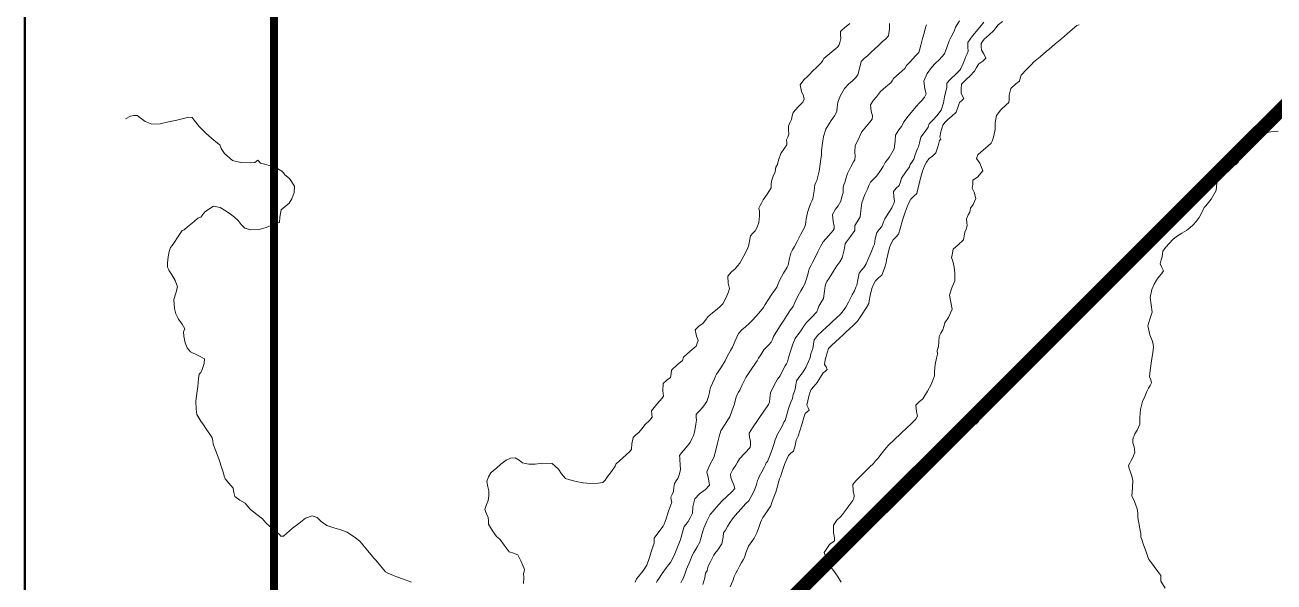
# Model space of a CAD drawing. Header units: metres. Extents: x 354768 to 355417, y 9249536 to 9250102.
# Drawn here: x 354798.5 to 354829.86, y 9249860.15 to 9249874.16 of the extents above; entities that cross this region are included whole.
import ezdxf

# ---------------------------------------------------------------- set-up
doc = ezdxf.new("R2010")
doc.units = ezdxf.units.M
doc.header["$LTSCALE"] = 0.25
doc.linetypes.add('DASHED', pattern=[1.524, 1.27, -0.254])
for name, color, linetype, lineweight in [('ARQ-BASE', 8, 'CONTINUOUS', 13), ('LIMITE-INTERV', 1, 'DASHED', 70), ('MARCO', 7, 'CONTINUOUS', 50)]:
    doc.layers.add(name, color=color, linetype=linetype, lineweight=lineweight)
doc.layers.add('CURVAS', color=33, linetype='CONTINUOUS', lineweight=13, true_color=0xb08860)

# ---------------------------------------------------------------- blocks, each defined once
blk = doc.blocks.new('ARQUITECTURA_BASE')
at = {"layer": 'ARQ-BASE'}
for points in [[(354828.94, 9249870.753), (354828.862, 9249870.675)], [(354828.975, 9249870.717), (354828.898, 9249870.64)], [(354822.417, 9249864.23), (354822.339, 9249864.152)], [(354822.452, 9249864.194), (354822.375, 9249864.117)]]:
    blk.add_lwpolyline(points, dxfattribs=at)
blk = doc.blocks.new('CURVAS_DE_NIVEL')
at = {"layer": 'CURVAS'}
for points in [[(354820.207, 9249874.19), (354820.206, 9249874.055), (354820.187, 9249873.884), (354820.115, 9249873.804), (354820.026, 9249873.731), (354819.94, 9249873.649), (354819.844, 9249873.558), (354819.75, 9249873.468), (354819.664, 9249873.385), (354819.574, 9249873.313), (354819.497, 9249873.233), (354819.454, 9249873.065), (354819.416, 9249872.904), (354819.352, 9249872.826), (354819.279, 9249872.754), (354819.186, 9249872.673), (354819.077, 9249872.559), (354818.981, 9249872.384), (354818.915, 9249872.218), (354818.893, 9249872.083), (354818.882, 9249871.985), (354818.858, 9249871.927), (354818.831, 9249871.871), (354818.743, 9249871.753), (354818.614, 9249871.54), (354818.554, 9249871.352), (354818.526, 9249871.187), (354818.505, 9249870.996), (354818.498, 9249870.89), (354818.49, 9249870.835), (354818.487, 9249870.779), (354818.469, 9249870.659), (354818.441, 9249870.484), (354818.409, 9249870.345), (354818.384, 9249870.249), (354818.359, 9249870.194), (354818.336, 9249870.139), (354818.328, 9249870.066), (354818.32, 9249869.984), (354818.304, 9249869.884), (354818.284, 9249869.788), (354818.255, 9249869.725), (354818.224, 9249869.662), (354818.189, 9249869.57), (354818.148, 9249869.445), (354818.116, 9249869.27), (354818.096, 9249869.141), (354818.072, 9249869.068), (354818.036, 9249868.991), (354817.984, 9249868.893), (354817.886, 9249868.711), (354817.821, 9249868.589), (354817.775, 9249868.503), (354817.734, 9249868.416), (354817.692, 9249868.253), (354817.662, 9249868.121), (354817.636, 9249868.069), (354817.548, 9249867.913), (354817.447, 9249867.73), (354817.414, 9249867.646), (354817.379, 9249867.562), (354817.321, 9249867.481), (354817.253, 9249867.392), (354817.161, 9249867.246), (354817.089, 9249867.131), (354817.046, 9249867.055), (354816.927, 9249866.911), (354816.772, 9249866.731), (354816.685, 9249866.648), (354816.595, 9249866.568), (354816.5, 9249866.489), (354816.413, 9249866.399), (354816.332, 9249866.219), (354816.268, 9249866.057), (354816.219, 9249865.975), (354816.17, 9249865.894), (354816.128, 9249865.806), (354816.086, 9249865.717), (354815.987, 9249865.561), (354815.904, 9249865.434), (354815.867, 9249865.381), (354815.843, 9249865.325), (354815.815, 9249865.257), (354815.762, 9249865.148), (354815.711, 9249865.04), (354815.698, 9249864.977), (354815.687, 9249864.915), (354815.666, 9249864.819), (354815.625, 9249864.692), (354815.518, 9249864.551), (354815.427, 9249864.447), (354815.39, 9249864.404), (354815.358, 9249864.36), (354815.358, 9249864.295), (354815.362, 9249864.221), (354815.346, 9249864.119), (354815.326, 9249864.008), (354815.308, 9249863.923), (354815.285, 9249863.84), (354815.248, 9249863.754), (354815.201, 9249863.664), (354815.091, 9249863.524), (354814.995, 9249863.409), (354814.938, 9249863.331), (354814.94, 9249863.276), (354814.945, 9249863.216), (354814.956, 9249863.114), (354814.96, 9249862.975), (354814.928, 9249862.848), (354814.892, 9249862.755), (354814.85, 9249862.694), (354814.809, 9249862.633), (354814.797, 9249862.532), (354814.786, 9249862.428), (354814.75, 9249862.352), (354814.719, 9249862.286), (354814.728, 9249862.223), (354814.739, 9249862.161), (354814.708, 9249862.068), (354814.66, 9249861.936), (354814.598, 9249861.745), (354814.553, 9249861.606), (354814.528, 9249861.556), (354814.416, 9249861.413), (354814.3, 9249861.257), (354814.3, 9249861.192), (354814.303, 9249861.126), (354814.269, 9249861.035), (354814.221, 9249860.909), (354814.183, 9249860.769), (354814.111, 9249860.579), (354814.014, 9249860.43), (354813.907, 9249860.295), (354813.853, 9249860.23), (354813.822, 9249860.146)], [(354821.969, 9249874.263), (354821.869, 9249874.096), (354821.837, 9249874.022), (354821.806, 9249873.947), (354821.761, 9249873.86), (354821.709, 9249873.754), (354821.652, 9249873.586), (354821.592, 9249873.426), (354821.526, 9249873.35), (354821.453, 9249873.279), (354821.365, 9249873.196), (354821.261, 9249873.083), (354821.151, 9249872.933), (354821.07, 9249872.744), (354821.094, 9249872.551), (354821.128, 9249872.424), (354821.086, 9249872.344), (354821.029, 9249872.268), (354820.949, 9249872.179), (354820.835, 9249872.055), (354820.68, 9249871.864), (354820.57, 9249871.722), (354820.541, 9249871.663), (354820.513, 9249871.602), (354820.443, 9249871.519), (354820.358, 9249871.386), (354820.349, 9249871.235), (354820.328, 9249871.045), (354820.199, 9249870.825), (354820.1, 9249870.698), (354820.076, 9249870.648), (354820.052, 9249870.598), (354819.982, 9249870.493), (354819.887, 9249870.361), (354819.804, 9249870.277), (354819.732, 9249870.201), (354819.69, 9249870.116), (354819.655, 9249870.026), (354819.593, 9249869.895), (354819.516, 9249869.684), (354819.49, 9249869.481), (354819.473, 9249869.332), (354819.397, 9249869.203), (354819.337, 9249869.118), (354819.338, 9249869.053), (354819.338, 9249868.989), (354819.23, 9249868.838), (354819.125, 9249868.701), (354819.099, 9249868.654), (354819.072, 9249868.507), (354819.023, 9249868.306), (354818.962, 9249868.199), (354818.89, 9249868.097), (354818.805, 9249867.965), (354818.693, 9249867.792), (354818.636, 9249867.704), (354818.613, 9249867.65), (354818.59, 9249867.596), (354818.578, 9249867.461), (354818.551, 9249867.282), (354818.488, 9249867.172), (354818.433, 9249867.088), (354818.411, 9249867.013), (354818.388, 9249866.941), (354818.251, 9249866.803), (354818.123, 9249866.68), (354818.076, 9249866.612), (354817.996, 9249866.494), (354817.912, 9249866.371), (354817.876, 9249866.324), (354817.842, 9249866.277), (354817.784, 9249866.13), (354817.713, 9249865.934), (354817.675, 9249865.788), (354817.649, 9249865.69), (354817.618, 9249865.64), (354817.585, 9249865.59), (354817.523, 9249865.462), (354817.463, 9249865.338), (354817.431, 9249865.294), (354817.399, 9249865.251), (354817.314, 9249865.103), (354817.219, 9249864.911), (354817.203, 9249864.773), (354817.199, 9249864.673), (354817.168, 9249864.618), (354817.134, 9249864.564), (354817.056, 9249864.447), (354816.914, 9249864.235), (354816.768, 9249864.027), (354816.686, 9249863.892), (354816.697, 9249863.785), (354816.718, 9249863.692), (354816.719, 9249863.612), (354816.71, 9249863.535), (354816.58, 9249863.393), (354816.439, 9249863.246), (354816.392, 9249863.169), (354816.347, 9249863.09), (354816.275, 9249862.98), (354816.215, 9249862.868), (354816.228, 9249862.78), (354816.255, 9249862.69), (354816.296, 9249862.597), (354816.321, 9249862.504), (354816.248, 9249862.419), (354816.112, 9249862.295), (354816.012, 9249862.202), (354815.933, 9249862.113), (354815.858, 9249862.023), (354815.779, 9249861.937), (354815.707, 9249861.847), (354815.624, 9249861.679), (354815.55, 9249861.505), (354815.507, 9249861.376), (354815.479, 9249861.283), (354815.461, 9249861.221), (354815.442, 9249861.159), (354815.368, 9249861.023), (354815.296, 9249860.896), (354815.257, 9249860.82), (354815.191, 9249860.672), (354815.108, 9249860.478), (354815.067, 9249860.35), (354815.037, 9249860.256), (354815.001, 9249860.196), (354814.965, 9249860.136)], [(354819.215, 9249874.194), (354819.079, 9249874.079), (354819.024, 9249874.035), (354818.976, 9249873.987), (354818.978, 9249873.907), (354818.984, 9249873.814), (354818.963, 9249873.714), (354818.94, 9249873.635), (354818.901, 9249873.599), (354818.86, 9249873.563), (354818.711, 9249873.439), (354818.562, 9249873.313), (354818.532, 9249873.263), (354818.501, 9249873.213), (354818.391, 9249873.104), (354818.268, 9249872.983), (354818.208, 9249872.92), (354818.148, 9249872.856), (354818.055, 9249872.775), (354817.968, 9249872.654), (354818.002, 9249872.486), (354818.052, 9249872.374), (354818.063, 9249872.291), (354818.033, 9249872.217), (354817.917, 9249872.101), (354817.789, 9249871.959), (354817.767, 9249871.868), (354817.75, 9249871.777), (354817.709, 9249871.696), (354817.671, 9249871.615), (354817.675, 9249871.507), (354817.681, 9249871.408), (354817.653, 9249871.331), (354817.625, 9249871.264), (354817.628, 9249871.203), (354817.63, 9249871.143), (354817.57, 9249871.057), (354817.483, 9249870.921), (354817.424, 9249870.756), (354817.394, 9249870.648), (354817.356, 9249870.577), (354817.346, 9249870.523), (354817.335, 9249870.461), (354817.289, 9249870.354), (354817.242, 9249870.232), (354817.24, 9249870.145), (354817.236, 9249870.059), (354817.139, 9249869.906), (354817.037, 9249869.757), (354816.991, 9249869.676), (354816.957, 9249869.614), (354816.93, 9249869.549), (354816.94, 9249869.475), (354816.941, 9249869.357), (354816.93, 9249869.194), (354816.885, 9249869.075), (354816.835, 9249868.983), (354816.775, 9249868.921), (354816.719, 9249868.857), (354816.691, 9249868.718), (354816.672, 9249868.595), (354816.636, 9249868.509), (354816.552, 9249868.35), (354816.452, 9249868.17), (354816.394, 9249868.098), (354816.332, 9249868.029), (354816.239, 9249867.951), (354816.15, 9249867.841), (354816.159, 9249867.661), (354816.187, 9249867.532), (354816.169, 9249867.446), (354816.108, 9249867.305), (354816.026, 9249867.142), (354815.956, 9249867.076), (354815.879, 9249867.014), (354815.763, 9249866.919), (354815.648, 9249866.819), (354815.587, 9249866.738), (354815.526, 9249866.657), (354815.422, 9249866.586), (354815.329, 9249866.492), (354815.36, 9249866.333), (354815.406, 9249866.22), (354815.374, 9249866.133), (354815.357, 9249866.082), (354815.196, 9249865.946), (354815.032, 9249865.807), (354815.007, 9249865.722), (354814.876, 9249865.61), (354814.736, 9249865.478), (354814.723, 9249865.387), (354814.71, 9249865.298), (354814.621, 9249865.23), (354814.524, 9249865.141), (354814.516, 9249864.961), (354814.53, 9249864.827), (354814.496, 9249864.777), (354814.365, 9249864.627), (354814.229, 9249864.456), (354814.24, 9249864.374), (354814.249, 9249864.293), (354814.178, 9249864.216), (354814.073, 9249864.115), (354813.987, 9249864.002), (354813.918, 9249863.911), (354813.84, 9249863.85), (354813.77, 9249863.786), (354813.741, 9249863.628), (354813.727, 9249863.496), (354813.692, 9249863.438), (354813.598, 9249863.352), (354813.427, 9249863.198), (354813.335, 9249863.113), (354813.323, 9249863.065), (354813.225, 9249862.93), (354813.113, 9249862.777), (354813.065, 9249862.712), (354813.013, 9249862.656), (354812.896, 9249862.639), (354812.703, 9249862.633), (354812.513, 9249862.648), (354812.343, 9249862.676), (354812.179, 9249862.718), (354812.073, 9249862.757), (354812.022, 9249862.813), (354811.974, 9249862.874), (354811.898, 9249862.99), (354811.74, 9249863.129), (354811.493, 9249863.145), (354811.315, 9249863.119), (354811.231, 9249863.118), (354811.149, 9249863.119), (354811.069, 9249863.133), (354810.992, 9249863.153), (354810.911, 9249863.217), (354810.808, 9249863.279), (354810.695, 9249863.265), (354810.579, 9249863.217), (354810.446, 9249863.114), (354810.336, 9249863.014), (354810.263, 9249862.957), (354810.196, 9249862.895), (354810.139, 9249862.801), (354810.096, 9249862.68), (354810.12, 9249862.542), (354810.15, 9249862.443), (354810.149, 9249862.382), (354810.145, 9249862.321), (354810.138, 9249862.259), (354810.129, 9249862.199), (354810.085, 9249862.101), (354810.046, 9249861.974), (354810.088, 9249861.867), (354810.135, 9249861.776), (354810.138, 9249861.693), (354810.143, 9249861.611), (354810.241, 9249861.444), (354810.339, 9249861.295), (354810.383, 9249861.263), (354810.427, 9249861.232), (354810.529, 9249861.083), (354810.662, 9249860.913), (354810.769, 9249860.877), (354810.872, 9249860.839), (354810.955, 9249860.683), (354811.008, 9249860.55), (354811.045, 9249860.47), (354811.035, 9249860.419), (354811.022, 9249860.364), (354811.024, 9249860.265), (354811.021, 9249860.117)], [(354808.204, 9249860.149), (354807.981, 9249860.237), (354807.811, 9249860.294), (354807.737, 9249860.323), (354807.669, 9249860.351), (354807.609, 9249860.38), (354807.551, 9249860.413), (354807.427, 9249860.557), (354807.308, 9249860.701), (354807.268, 9249860.748), (354807.229, 9249860.795), (354807.107, 9249860.939), (354806.985, 9249861.084), (354806.947, 9249861.131), (354806.907, 9249861.177), (354806.801, 9249861.268), (354806.593, 9249861.407), (354806.43, 9249861.467), (354806.252, 9249861.513), (354806.076, 9249861.577), (354805.939, 9249861.675), (354805.836, 9249861.771), (354805.715, 9249861.817), (354805.545, 9249861.761), (354805.379, 9249861.628), (354805.217, 9249861.503), (354805.064, 9249861.372), (354804.993, 9249861.31), (354804.926, 9249861.309), (354804.893, 9249861.349), (354804.805, 9249861.423), (354804.642, 9249861.56), (354804.545, 9249861.642), (354804.504, 9249861.691), (354804.462, 9249861.74), (354804.322, 9249861.849), (354804.164, 9249861.975), (354804.098, 9249862.054), (354804.032, 9249862.132), (354803.899, 9249862.211), (354803.773, 9249862.299), (354803.746, 9249862.403), (354803.724, 9249862.513), (354803.621, 9249862.641), (354803.528, 9249862.746), (354803.504, 9249862.816), (354803.484, 9249862.888), (354803.447, 9249863.012), (354803.377, 9249863.227), (354803.285, 9249863.467), (354803.226, 9249863.62), (354803.215, 9249863.7), (354803.201, 9249863.779), (354803.141, 9249863.87), (354803.056, 9249863.989), (354802.981, 9249864.101), (354802.919, 9249864.195), (354802.862, 9249864.278), (354802.814, 9249864.365), (354802.795, 9249864.494), (354802.792, 9249864.697), (354802.813, 9249864.892), (354802.842, 9249865.072), (354802.861, 9249865.272), (354802.87, 9249865.38), (354802.915, 9249865.421), (354802.938, 9249865.474), (354802.965, 9249865.542), (354802.999, 9249865.644), (354803.009, 9249865.767), (354802.849, 9249865.848), (354802.658, 9249865.937), (354802.575, 9249866.041), (354802.52, 9249866.164), (354802.488, 9249866.332), (354802.481, 9249866.442), (354802.516, 9249866.519), (354802.443, 9249866.634), (354802.359, 9249866.762), (354802.321, 9249866.827), (354802.287, 9249866.893), (354802.255, 9249867.029), (354802.237, 9249867.252), (354802.292, 9249867.416), (354802.329, 9249867.573), (354802.271, 9249867.735), (354802.177, 9249867.893), (354802.124, 9249867.972), (354802.1, 9249868.018), (354802.079, 9249868.065), (354802.08, 9249868.175), (354802.092, 9249868.329), (354802.123, 9249868.462), (354802.153, 9249868.558), (354802.195, 9249868.615), (354802.24, 9249868.672), (354802.348, 9249868.837), (354802.445, 9249868.987), (354802.495, 9249869.005), (354802.584, 9249869.08), (354802.748, 9249869.218), (354802.84, 9249869.295), (354802.913, 9249869.324), (354803.019, 9249869.455), (354803.238, 9249869.598), (354803.402, 9249869.564), (354803.554, 9249869.472), (354803.658, 9249869.396), (354803.758, 9249869.325), (354803.851, 9249869.244), (354803.928, 9249869.138), (354804.018, 9249869.045), (354804.17, 9249869.008), (354804.384, 9249869.014), (354804.558, 9249869.061), (354804.719, 9249869.128), (354804.796, 9249869.163), (354804.888, 9249869.193), (354804.897, 9249869.324), (354804.932, 9249869.507), (354805.03, 9249869.592), (354805.134, 9249869.677), (354805.198, 9249869.788), (354805.259, 9249869.944), (354805.271, 9249870.101), (354805.143, 9249870.295), (354805.027, 9249870.391), (354804.989, 9249870.439), (354804.949, 9249870.484), (354804.852, 9249870.536), (354804.69, 9249870.608), (354804.517, 9249870.659), (354804.412, 9249870.685), (354804.348, 9249870.755), (354804.272, 9249870.699), (354804.156, 9249870.693), (354803.921, 9249870.7), (354803.709, 9249870.747), (354803.513, 9249870.926), (354803.429, 9249871.054), (354803.397, 9249871.138), (354803.333, 9249871.188), (354803.191, 9249871.3), (354803.03, 9249871.443), (354802.877, 9249871.607), (354802.751, 9249871.758), (354802.695, 9249871.826), (354802.609, 9249871.834), (354802.514, 9249871.812), (354802.312, 9249871.766), (354802.101, 9249871.722), (354801.891, 9249871.666), (354801.688, 9249871.659), (354801.522, 9249871.73), (354801.387, 9249871.828), (354801.313, 9249871.881), (354801.232, 9249871.876), (354801.15, 9249871.86), (354801.025, 9249871.795)], [(354821.137, 9249874.158), (354821.112, 9249874.09), (354821.092, 9249874.018), (354821.069, 9249873.927), (354821.04, 9249873.811), (354820.997, 9249873.646), (354820.965, 9249873.521), (354820.942, 9249873.465), (354820.862, 9249873.38), (354820.715, 9249873.224), (354820.633, 9249873.136), (354820.59, 9249873.063), (354820.453, 9249872.939), (354820.311, 9249872.809), (354820.275, 9249872.755), (354820.24, 9249872.702), (354820.113, 9249872.596), (354819.979, 9249872.482), (354819.929, 9249872.418), (354819.881, 9249872.352), (354819.805, 9249872.268), (354819.732, 9249872.149), (354819.751, 9249871.985), (354819.783, 9249871.871), (354819.776, 9249871.79), (354819.74, 9249871.743), (354819.629, 9249871.609), (354819.507, 9249871.458), (354819.475, 9249871.389), (354819.445, 9249871.318), (354819.396, 9249871.23), (354819.346, 9249871.117), (354819.342, 9249870.964), (354819.348, 9249870.85), (354819.339, 9249870.763), (354819.302, 9249870.711), (354819.24, 9249870.592), (354819.158, 9249870.423), (354819.112, 9249870.29), (354819.083, 9249870.196), (354819.063, 9249870.137), (354819.046, 9249870.078), (354819.043, 9249870.01), (354819.041, 9249869.938), (354819.014, 9249869.832), (354818.985, 9249869.728), (354818.955, 9249869.668), (354818.923, 9249869.609), (354818.854, 9249869.524), (354818.78, 9249869.391), (354818.794, 9249869.216), (354818.821, 9249869.099), (354818.822, 9249869.033), (354818.791, 9249868.991), (354818.673, 9249868.852), (354818.547, 9249868.701), (354818.512, 9249868.644), (354818.478, 9249868.586), (354818.411, 9249868.451), (354818.332, 9249868.291), (354818.272, 9249868.182), (354818.229, 9249868.105), (354818.188, 9249868.022), (354818.173, 9249867.959), (354818.156, 9249867.884), (354818.126, 9249867.778), (354818.094, 9249867.675), (354818.066, 9249867.617), (354818.036, 9249867.559), (354817.982, 9249867.469), (354817.906, 9249867.337), (354817.834, 9249867.183), (354817.787, 9249867.078), (354817.756, 9249867.038), (354817.724, 9249866.997), (354817.634, 9249866.855), (354817.547, 9249866.717), (354817.508, 9249866.661), (354817.406, 9249866.501), (354817.296, 9249866.324), (354817.267, 9249866.251), (354817.236, 9249866.18), (354817.159, 9249866.1), (354817.057, 9249865.99), (354816.976, 9249865.867), (354816.922, 9249865.777), (354816.883, 9249865.715), (354816.842, 9249865.653), (354816.735, 9249865.496), (354816.632, 9249865.345), (354816.602, 9249865.294), (354816.573, 9249865.242), (354816.513, 9249865.11), (354816.452, 9249864.977), (354816.415, 9249864.923), (354816.38, 9249864.868), (354816.354, 9249864.771), (354816.317, 9249864.633), (354816.25, 9249864.447), (354816.198, 9249864.309), (354816.153, 9249864.234), (354816.065, 9249864.096), (354815.974, 9249863.953), (354815.954, 9249863.899), (354815.936, 9249863.844), (354815.912, 9249863.748), (354815.879, 9249863.606), (354815.851, 9249863.467), (354815.8, 9249863.283), (354815.698, 9249863.101), (354815.619, 9249862.919), (354815.66, 9249862.749), (354815.685, 9249862.59), (354815.59, 9249862.475), (354815.44, 9249862.366), (354815.323, 9249862.244), (354815.272, 9249862.04), (354815.258, 9249861.885), (354815.201, 9249861.764), (354815.149, 9249861.674), (354815.101, 9249861.611), (354815.055, 9249861.547), (354815.014, 9249861.408), (354814.981, 9249861.284), (354814.956, 9249861.201), (354814.932, 9249861.156), (354814.884, 9249861.032), (354814.815, 9249860.858), (354814.756, 9249860.738), (354814.707, 9249860.647), (354814.661, 9249860.583), (354814.613, 9249860.52), (354814.504, 9249860.364), (354814.409, 9249860.225), (354814.378, 9249860.186), (354814.361, 9249860.142)], [(354822.574, 9249874.224), (354822.509, 9249874.142), (354822.432, 9249874.048), (354822.293, 9249873.882), (354822.174, 9249873.715), (354822.175, 9249873.594), (354822.186, 9249873.496), (354822.158, 9249873.43), (354822.124, 9249873.364), (354822.075, 9249873.232), (354822.028, 9249873.11), (354822.002, 9249873.065), (354821.973, 9249873.022), (354821.888, 9249872.935), (354821.736, 9249872.783), (354821.652, 9249872.695), (354821.649, 9249872.64), (354821.648, 9249872.584), (354821.624, 9249872.488), (354821.588, 9249872.345), (354821.565, 9249872.2), (354821.506, 9249872.016), (354821.398, 9249871.87), (354821.269, 9249871.733), (354821.203, 9249871.668), (354821.183, 9249871.583), (354821.102, 9249871.48), (354820.999, 9249871.331), (354820.96, 9249871.194), (354820.94, 9249871.095), (354820.915, 9249871.04), (354820.89, 9249870.985), (354820.857, 9249870.889), (354820.819, 9249870.783), (354820.77, 9249870.703), (354820.731, 9249870.644), (354820.713, 9249870.589), (354820.621, 9249870.464), (354820.513, 9249870.308), (354820.485, 9249870.213), (354820.454, 9249870.121), (354820.376, 9249870.049), (354820.305, 9249869.971), (354820.316, 9249869.835), (354820.338, 9249869.723), (354820.314, 9249869.665), (354820.29, 9249869.617), (354820.27, 9249869.562), (354820.19, 9249869.438), (354820.092, 9249869.279), (354820.053, 9249869.184), (354820.013, 9249869.093), (354819.948, 9249869.018), (354819.888, 9249868.942), (354819.852, 9249868.777), (354819.831, 9249868.642), (354819.809, 9249868.594), (354819.747, 9249868.441), (354819.668, 9249868.251), (354819.621, 9249868.154), (354819.571, 9249868.065), (354819.505, 9249867.991), (354819.445, 9249867.915), (354819.41, 9249867.75), (354819.389, 9249867.616), (354819.367, 9249867.567), (354819.327, 9249867.476), (354819.275, 9249867.374), (354819.18, 9249867.188), (354819.111, 9249867.06), (354819.047, 9249866.973), (354818.978, 9249866.89), (354818.869, 9249866.786), (354818.766, 9249866.692), (354818.7, 9249866.629), (354818.633, 9249866.565), (354818.512, 9249866.452), (354818.402, 9249866.349), (354818.357, 9249866.294), (354818.317, 9249866.237), (354818.297, 9249866.133), (354818.28, 9249866.027), (354818.255, 9249865.952), (354818.233, 9249865.889), (354818.214, 9249865.796), (354818.178, 9249865.697), (354818.11, 9249865.545), (354818.022, 9249865.411), (354817.958, 9249865.324), (354817.914, 9249865.268), (354817.875, 9249865.21), (354817.855, 9249865.106), (354817.837, 9249864.999), (354817.812, 9249864.925), (354817.789, 9249864.863), (354817.771, 9249864.77), (354817.734, 9249864.674), (354817.676, 9249864.517), (354817.621, 9249864.331), (354817.588, 9249864.212), (354817.555, 9249864.173), (354817.537, 9249864.127), (354817.515, 9249864.074), (354817.448, 9249863.954), (354817.381, 9249863.833), (354817.359, 9249863.782), (354817.339, 9249863.731), (354817.309, 9249863.635), (354817.263, 9249863.488), (354817.195, 9249863.306), (354817.146, 9249863.184), (354817.109, 9249863.146), (354817.092, 9249863.1), (354817.072, 9249863.046), (354817.005, 9249862.927), (354816.938, 9249862.806), (354816.916, 9249862.756), (354816.896, 9249862.705), (354816.869, 9249862.608), (354816.821, 9249862.461), (354816.737, 9249862.301), (354816.674, 9249862.192), (354816.604, 9249862.125), (354816.477, 9249861.988), (354816.33, 9249861.825), (354816.266, 9249861.745), (354816.205, 9249861.662), (354816.137, 9249861.546), (354816.088, 9249861.459), (354816.043, 9249861.39), (354816.032, 9249861.284), (354815.995, 9249861.112), (354815.897, 9249860.963), (354815.824, 9249860.874), (354815.798, 9249860.825), (354815.773, 9249860.776), (354815.716, 9249860.663), (354815.659, 9249860.548), (354815.642, 9249860.487), (354815.627, 9249860.434), (354815.592, 9249860.373), (354815.572, 9249860.261), (354815.524, 9249860.088)], [(354823.044, 9249874.245), (354822.939, 9249874.155), (354822.882, 9249874.085), (354822.825, 9249874.014), (354822.702, 9249873.899), (354822.589, 9249873.794), (354822.545, 9249873.742), (354822.508, 9249873.686), (354822.507, 9249873.609), (354822.518, 9249873.522), (354822.578, 9249873.428), (354822.624, 9249873.321), (354822.551, 9249873.248), (354822.455, 9249873.177), (354822.396, 9249873.085), (354822.339, 9249872.991), (354822.232, 9249872.877), (354822.134, 9249872.782), (354822.072, 9249872.725), (354822.018, 9249872.663), (354822.006, 9249872.55), (354822.009, 9249872.439), (354822.044, 9249872.369), (354822.073, 9249872.304), (354822.024, 9249872.254), (354821.968, 9249872.203), (354821.935, 9249872.102), (354821.879, 9249871.966), (354821.77, 9249871.859), (354821.671, 9249871.78), (354821.604, 9249871.712), (354821.546, 9249871.639), (354821.5, 9249871.472), (354821.472, 9249871.333), (354821.499, 9249871.288), (354821.462, 9249871.252), (354821.431, 9249871.119), (354821.373, 9249870.944), (354821.286, 9249870.859), (354821.2, 9249870.787), (354821.141, 9249870.703), (354821.09, 9249870.614), (354821.041, 9249870.483), (354820.978, 9249870.275), (354820.929, 9249870.059), (354820.893, 9249869.921), (354820.819, 9249869.849), (354820.742, 9249869.779), (354820.694, 9249869.686), (354820.654, 9249869.586), (354820.604, 9249869.453), (354820.535, 9249869.248), (354820.476, 9249869.031), (354820.435, 9249868.895), (354820.367, 9249868.825), (354820.297, 9249868.756), (354820.248, 9249868.664), (354820.206, 9249868.56), (354820.164, 9249868.382), (354820.135, 9249868.244), (354820.129, 9249868.179), (354820.084, 9249868.038), (354820.015, 9249867.866), (354819.936, 9249867.796), (354819.856, 9249867.726), (354819.807, 9249867.633), (354819.769, 9249867.533), (354819.724, 9249867.356), (354819.694, 9249867.218), (354819.687, 9249867.151), (354819.628, 9249867.051), (354819.509, 9249866.857), (354819.407, 9249866.708), (354819.299, 9249866.599), (354819.204, 9249866.516), (354819.123, 9249866.441), (354819.042, 9249866.365), (354818.953, 9249866.282), (354818.856, 9249866.191), (354818.754, 9249866.096), (354818.68, 9249866.019), (354818.648, 9249865.94), (354818.624, 9249865.856), (354818.596, 9249865.735), (354818.578, 9249865.624), (354818.615, 9249865.56), (354818.647, 9249865.499), (354818.598, 9249865.454), (354818.54, 9249865.409), (354818.477, 9249865.302), (354818.394, 9249865.166), (354818.307, 9249865.07), (354818.238, 9249864.992), (354818.206, 9249864.912), (354818.181, 9249864.829), (354818.154, 9249864.708), (354818.136, 9249864.597), (354818.165, 9249864.533), (354818.19, 9249864.474), (354818.145, 9249864.43), (354818.094, 9249864.387), (354818.059, 9249864.287), (354818.012, 9249864.134), (354817.956, 9249863.95), (354817.916, 9249863.822), (354817.892, 9249863.77), (354817.868, 9249863.718), (354817.836, 9249863.585), (354817.795, 9249863.443), (354817.735, 9249863.388), (354817.674, 9249863.333), (354817.628, 9249863.238), (354817.574, 9249863.107), (354817.516, 9249862.928), (354817.474, 9249862.795), (354817.45, 9249862.743), (354817.426, 9249862.691), (354817.395, 9249862.564), (354817.357, 9249862.416), (354817.322, 9249862.326), (354817.287, 9249862.241), (354817.258, 9249862.156), (354817.227, 9249862.072), (354817.125, 9249861.916), (354817.028, 9249861.772), (354816.997, 9249861.712), (354816.968, 9249861.651), (354816.925, 9249861.523), (354816.88, 9249861.392), (354816.846, 9249861.324), (354816.809, 9249861.257), (354816.748, 9249861.172), (354816.671, 9249861.055), (354816.605, 9249860.889), (354816.564, 9249860.771), (354816.534, 9249860.712), (354816.495, 9249860.646), (354816.443, 9249860.555), (354816.391, 9249860.452), (354816.35, 9249860.372), (354816.312, 9249860.295), (354816.272, 9249860.186), (354816.204, 9249860.03)], [(354824.969, 9249874.16), (354824.914, 9249874.139), (354824.749, 9249873.999), (354824.591, 9249873.864), (354824.533, 9249873.815), (354824.371, 9249873.678), (354824.209, 9249873.541), (354824.151, 9249873.493), (354823.989, 9249873.356), (354823.826, 9249873.219), (354823.774, 9249873.164), (354823.646, 9249873.035), (354823.511, 9249872.891), (354823.493, 9249872.817), (354823.475, 9249872.744), (354823.377, 9249872.674), (354823.255, 9249872.558), (354823.215, 9249872.389), (354823.212, 9249872.279), (354823.205, 9249872.207), (354823.139, 9249872.151), (354823.006, 9249872.026), (354822.899, 9249871.882), (354822.866, 9249871.698), (354822.863, 9249871.527), (354822.816, 9249871.339), (354822.783, 9249871.236), (354822.763, 9249871.181), (354822.675, 9249871.105), (354822.514, 9249870.967), (354822.423, 9249870.887), (354822.391, 9249870.8), (354822.48, 9249870.685), (354822.554, 9249870.489), (354822.422, 9249870.331), (354822.302, 9249870.255), (354822.305, 9249870.155), (354822.286, 9249870.057), (354822.333, 9249869.956), (354822.375, 9249869.794), (354822.307, 9249869.642), (354822.242, 9249869.55), (354822.227, 9249869.452), (354822.187, 9249869.379), (354822.143, 9249869.283), (354822.149, 9249869.192), (354822.158, 9249869.103), (354822.131, 9249869.023), (354822.1, 9249868.943), (354822.087, 9249868.851), (354822.065, 9249868.756), (354821.929, 9249868.625), (354821.806, 9249868.517), (354821.79, 9249868.425), (354821.778, 9249868.371), (354821.767, 9249868.312), (354821.795, 9249868.214), (354821.833, 9249868.066), (354821.853, 9249867.919), (354821.845, 9249867.724), (354821.776, 9249867.548), (354821.715, 9249867.367), (354821.75, 9249867.189), (354821.778, 9249867.014), (354821.687, 9249866.8), (354821.601, 9249866.667), (354821.576, 9249866.58), (354821.55, 9249866.493), (354821.501, 9249866.411), (354821.455, 9249866.324), (354821.445, 9249866.189), (354821.443, 9249866.077), (354821.423, 9249866.024), (354821.403, 9249865.974), (354821.411, 9249865.883), (354821.386, 9249865.784), (354821.352, 9249865.624), (354821.341, 9249865.447), (354821.339, 9249865.335), (354821.311, 9249865.272), (354821.288, 9249865.206), (354821.255, 9249865.12), (354821.163, 9249864.951), (354821.047, 9249864.762), (354820.951, 9249864.683), (354820.872, 9249864.6), (354820.883, 9249864.44), (354820.91, 9249864.32), (354820.872, 9249864.245), (354820.781, 9249864.158), (354820.615, 9249864.004), (354820.525, 9249863.92), (354820.484, 9249863.879), (354820.334, 9249863.738), (354820.182, 9249863.594), (354820.128, 9249863.525), (354820.028, 9249863.402), (354819.915, 9249863.262), (354819.86, 9249863.197), (354819.804, 9249863.134), (354819.705, 9249863.04), (354819.595, 9249862.935), (354819.522, 9249862.857), (354819.451, 9249862.777), (354819.363, 9249862.698), (354819.292, 9249862.606), (354819.299, 9249862.446), (354819.322, 9249862.327), (354819.317, 9249862.249), (354819.284, 9249862.199), (354819.189, 9249862.066), (354819.081, 9249861.914), (354819.028, 9249861.852), (354818.975, 9249861.79), (354818.889, 9249861.709), (354818.799, 9249861.583), (354818.805, 9249861.391), (354818.831, 9249861.26), (354818.825, 9249861.192), (354818.705, 9249861.095), (354818.572, 9249860.893), (354818.646, 9249860.661), (354818.739, 9249860.528), (354818.77, 9249860.487), (354818.8, 9249860.445), (354818.903, 9249860.297), (354818.999, 9249860.147)], [(354829.971, 9249871.486), (354829.78, 9249871.47), (354829.591, 9249871.426), (354829.406, 9249871.364), (354829.32, 9249871.332), (354829.266, 9249871.303), (354829.197, 9249871.26), (354829.045, 9249871.155), (354828.878, 9249871.014), (354828.74, 9249870.859), (354828.631, 9249870.711), (354828.555, 9249870.595), (354828.477, 9249870.473), (354828.423, 9249870.344), (354828.426, 9249870.183), (354828.415, 9249869.993), (354828.286, 9249869.775), (354828.183, 9249869.654), (354828.148, 9249869.611), (354828.114, 9249869.567), (354828.062, 9249869.461), (354827.984, 9249869.316), (354827.907, 9249869.214), (354827.83, 9249869.128), (354827.751, 9249869.055), (354827.666, 9249868.989), (354827.547, 9249868.919), (354827.419, 9249868.84), (354827.326, 9249868.759), (354827.24, 9249868.67), (354827.141, 9249868.558), (354827.075, 9249868.472), (354827.065, 9249868.402), (354827.059, 9249868.331), (354827.031, 9249868.248), (354827.009, 9249868.153), (354827.051, 9249868.063), (354827.087, 9249867.974), (354827.036, 9249867.898), (354826.968, 9249867.823), (354826.911, 9249867.737), (354826.855, 9249867.638), (354826.8, 9249867.506), (354826.754, 9249867.301), (354826.782, 9249867.117), (354826.807, 9249866.933), (354826.747, 9249866.763), (354826.695, 9249866.596), (354826.746, 9249866.368), (354826.806, 9249866.223), (354826.827, 9249866.136), (354826.84, 9249866.049), (354826.82, 9249865.922), (354826.785, 9249865.713), (354826.754, 9249865.469), (354826.741, 9249865.312), (354826.769, 9249865.234), (354826.791, 9249865.16), (354826.754, 9249865.094), (354826.708, 9249865.029), (354826.667, 9249864.938), (354826.62, 9249864.82), (354826.565, 9249864.687), (354826.508, 9249864.49), (354826.498, 9249864.285), (354826.491, 9249864.121), (354826.425, 9249863.968), (354826.372, 9249863.875), (354826.349, 9249863.828), (354826.327, 9249863.78), (354826.321, 9249863.717), (354826.319, 9249863.648), (354826.349, 9249863.551), (354826.373, 9249863.421), (354826.33, 9249863.298), (354826.281, 9249863.208), (354826.243, 9249863.144), (354826.212, 9249863.08), (354826.227, 9249863.009), (354826.25, 9249862.936), (354826.283, 9249862.841), (354826.315, 9249862.717), (354826.312, 9249862.541), (354826.301, 9249862.408), (354826.295, 9249862.32), (354826.357, 9249862.175), (354826.428, 9249861.997), (354826.441, 9249861.887), (354826.446, 9249861.793), (354826.456, 9249861.716), (354826.467, 9249861.639), (354826.494, 9249861.5), (354826.518, 9249861.375), (354826.523, 9249861.28), (354826.541, 9249861.22), (354826.59, 9249861.085), (354826.653, 9249860.914), (354826.686, 9249860.815), (354826.724, 9249860.72), (354826.785, 9249860.632), (354826.855, 9249860.542), (354826.948, 9249860.417), (354827.019, 9249860.314), (354827.022, 9249860.244), (354827.025, 9249860.172), (354827.129, 9249859.998)]]:
    blk.add_lwpolyline(points, dxfattribs=at)
blk = doc.blocks.new('LIMITE_DE_INTERVENCION')
at = {"layer": 'LIMITE-INTERV', "const_width": 0.35}
blk.add_lwpolyline([(354813.64, 9249855.63), (354841.92, 9249883.91), (354871.13, 9249854.7), (354916.13, 9249854.7), (354916.13, 9249869.58), (354977.74, 9249869.58), (354977.74, 9249785.21), (354976.37, 9249784.1), (354969.93, 9249785.38), (354969.93, 9249791.81), (354955.81, 9249791.81), (354948.88, 9249794.19), (354936.64, 9249794.19), (354936.64, 9249792.02), (354926.97, 9249793.95), (354926.97, 9249800.53), (354919.17, 9249800.53), (354919.17, 9249802.42), (354907.61, 9249802.61), (354883.57, 9249802.61), (354879.56, 9249803.41), (354859.72, 9249811.52)], close=True, dxfattribs=at)

msp = doc.modelspace()

# ---------------------------------------------------------------- linework, layer by layer
at = {"layer": 'MARCO'}
msp.add_lwpolyline([(354798.5, 9249744.5), (355008.75, 9249744.5), (355008.75, 9249893), (354798.5, 9249893)], close=True, dxfattribs=at)
at = {"layer": 'MARCO', "const_width": 0.2}
msp.add_lwpolyline([(354804.75, 9249747), (355006.25, 9249747), (355006.25, 9249890.5), (354804.75, 9249890.5)], close=True, dxfattribs=at)

# ---------------------------------------------------------------- block references
at = {"layer": 'ARQ-BASE'}
msp.add_blockref('ARQUITECTURA_BASE', (0, 0), dxfattribs=at)
at = {"layer": 'CURVAS'}
msp.add_blockref('CURVAS_DE_NIVEL', (0, 0), dxfattribs=at)
at = {"layer": 'LIMITE-INTERV'}
msp.add_blockref('LIMITE_DE_INTERVENCION', (0, 0), dxfattribs=at)

doc.saveas('drawing.dxf')
